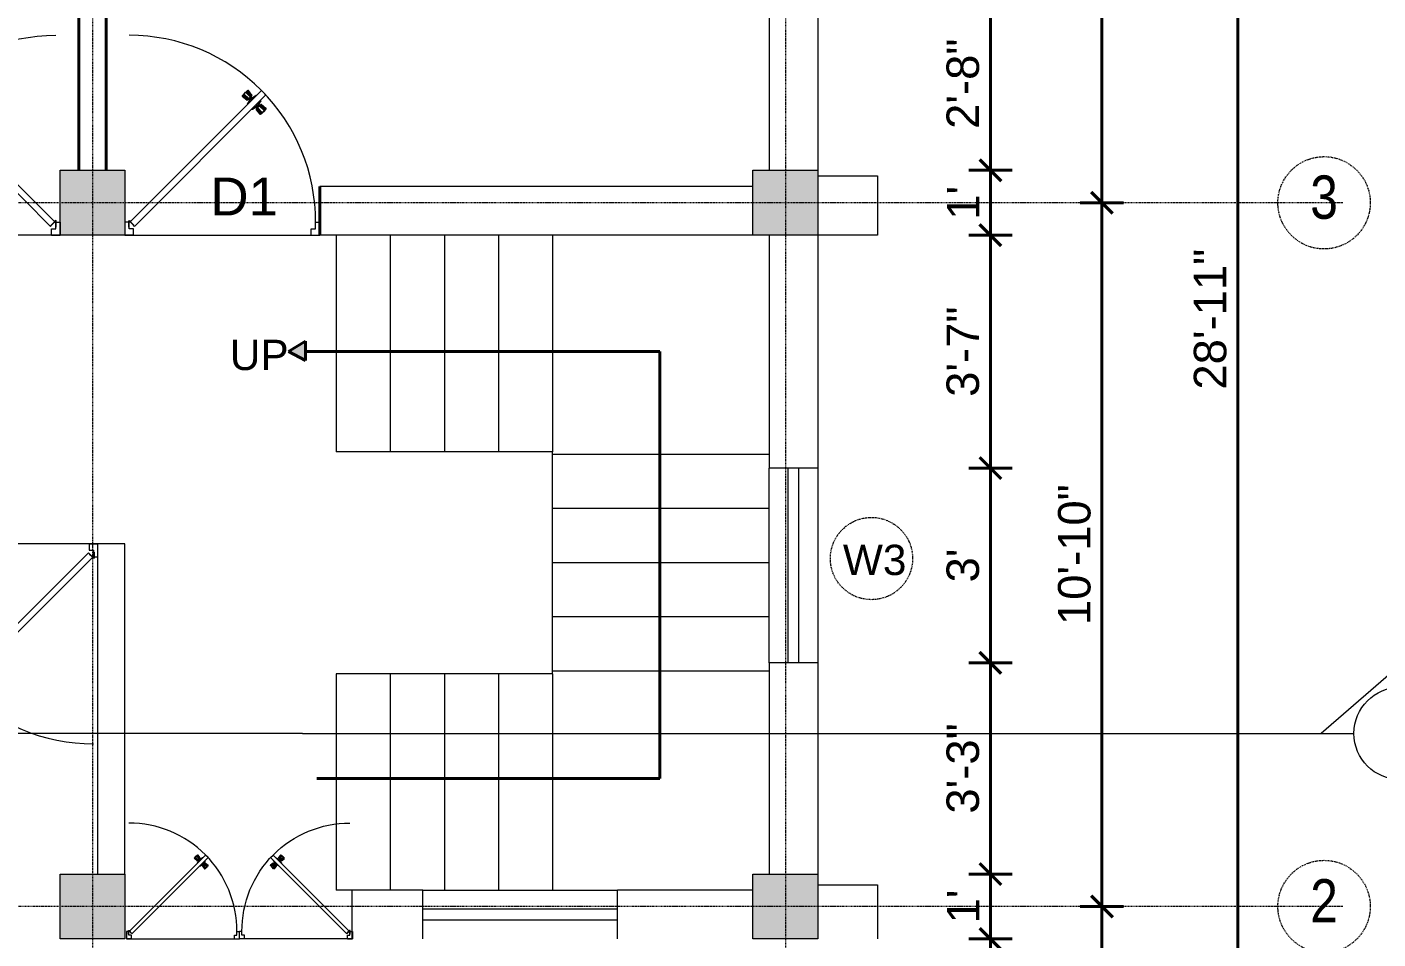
# Model space of a CAD drawing. Header units: inches. Extents: x 160056 to 168773, y -25300 to -22134.
# Drawn here: x 161164.5 to 161414, y -23537 to -23368.5 of the extents above; entities that cross this region are included whole.
import ezdxf

# ---------------------------------------------------------------- set-up
doc = ezdxf.new("R2010")
doc.units = ezdxf.units.IN
doc.header["$LTSCALE"] = 0.5
doc.header["$MEASUREMENT"] = 0
doc.header["$PDMODE"] = 66
doc.linetypes.add('CENTER', pattern=[2, 1.25, -0.25, 0.25, -0.25])
for name, color, linetype, lineweight in [('Annotate-Lite.w', 177, 'Continuous', 9), ('Annotations-Bold.w', 177, 'Continuous', 13), ('door', 202, 'Continuous', 5), ('DOOR & WIN', 1, 'Continuous', 25), ('PUERTAS', 7, 'Continuous', 9), ('TEXT', 220, 'Continuous', 9), ('wall', 1, 'Continuous', 40)]:
    doc.layers.add(name, color=color, linetype=linetype, lineweight=lineweight)
doc.styles.add('ARAIL', font='ARIALN.TTF')
doc.styles.add('DIMTEXT', font='arial.ttf', dxfattribs={"height": 6})
doc.styles.add('gaurav', font='arial.ttf')
doc.styles.get("Standard").update_dxf_attribs({"font": 'arial.ttf'})
doc.dimstyles.new('1 by 96', dxfattribs={"dimtxt": 6, "dimasz": 4, "dimexe": 4, "dimexo": 4, "dimgap": 2, "dimtad": 1, "dimdec": 0, "dimzin": 0, "dimdsep": 46, "dimlunit": 4, "dimtxsty": 'Standard', "dimblk": 'ARCHTICK', "dimcen": 0, "dimdle": 4, "dimadec": 0, "dimazin": 0, "dimtfac": 1, "dimtdec": 0, "dimtix": 1, "dimtofl": 0, "dimtmove": 1, "dimatfit": 3, "dimldrblk": 'ARCHTICK', "dimfxl": 4, "dimfxlon": 1, "dimtolj": 1, "dimtzin": 0, "dimlwd": -1, "dimlwe": -1, "dimarcsym": 0})

# ---------------------------------------------------------------- blocks, each defined once
blk = doc.blocks.new('3ft')
at = {"layer": 'PUERTAS', "color": 6}
for p, q in [((1.01, 2.52), (25.23, 26.74)), ((26.05, 25.92), (1.77, 1.64)), ((26.05, 25.92), (25.23, 26.74)), ((1.63, 1.89), (0.97, 2.55)), ((0, 2.4), (0, 0)), ((0.72, 2.4), (0, 2.4)), ((1.6, 0), (0, 0)), ((0.72, 1.52), (0.72, 2.44)), ((0.8, 1.52), (0.72, 1.52)), ((0.8, 1.52), (0.8, 2.41)), ((0.8, 1.2), (0.8, 1.52)), ((1.6, 1.2), (0.8, 1.2)), ((1.57, 1.84), (0.94, 2.47)), ((1.63, 1.89), (1.57, 1.84)), ((1.77, 1.64), (1.57, 1.84)), ((1.6, 0), (1.6, 1.2)), ((34.4, 0), (34.4, 1.2)), ((34.4, 1.2), (35.2, 1.2)), ((34.4, 0), (36, 0)), ((35.2, 1.2), (35.2, 2.4)), ((35.2, 2.4), (36, 2.4)), ((36, 0), (36, 2.4))]:
    blk.add_line(p, q, dxfattribs=at)
at = {"layer": 'PUERTAS', "color": 8}
for p, q in [((22.57, 24.94), (21.65, 25.68)), ((22.63, 24.99), (21.69, 25.75)), ((22.74, 25.1), (21.84, 25.9)), ((22.13, 26.28), (21.98, 26.13)), ((22.88, 25.24), (22.01, 26.06)), ((22.13, 26.28), (22.27, 26.42)), ((22.29, 26.41), (22.27, 26.42)), ((23.16, 25.52), (22.34, 26.39)), ((23.3, 25.66), (22.5, 26.56)), ((23.41, 25.77), (22.65, 26.71)), ((23.46, 25.83), (22.72, 26.75)), ((22.95, 24.96), (22.84, 25.07)), ((22.98, 24.99), (22.86, 25.1)), ((23.03, 25.04), (22.91, 25.15)), ((23.11, 25.12), (22.99, 25.23)), ((23.13, 24.76), (23.18, 24.99)), ((23.28, 25.3), (23.17, 25.41)), ((23.36, 25.37), (23.25, 25.49)), ((23.31, 24.94), (23.28, 25.08)), ((23.41, 25.43), (23.3, 25.54)), ((23.46, 25.09), (23.32, 25.13)), ((23.44, 25.45), (23.33, 25.56)), ((23.64, 25.27), (23.41, 25.22)), ((23.87, 25.49), (23.49, 25.3)), ((24.08, 25.71), (23.57, 25.38)), ((22.69, 24.32), (23.02, 24.83)), ((22.91, 24.53), (23.1, 24.91)), ((23.63, 23.38), (24.14, 23.72)), ((23.84, 23.6), (24.22, 23.79)), ((24.07, 23.82), (24.3, 23.88)), ((24.25, 24), (24.39, 23.97)), ((24.25, 23.26), (24.99, 22.34)), ((24.27, 23.64), (24.38, 23.53)), ((24.3, 23.67), (24.41, 23.56)), ((24.3, 23.32), (25.06, 22.38)), ((24.35, 23.72), (24.46, 23.61)), ((24.4, 24.15), (24.43, 24.01)), ((24.41, 23.43), (25.2, 22.53)), ((24.43, 23.8), (24.54, 23.69)), ((24.58, 24.33), (24.52, 24.1)), ((24.55, 23.57), (25.37, 22.7)), ((24.6, 23.97), (24.72, 23.86)), ((24.8, 24.56), (24.61, 24.18)), ((25.02, 24.77), (24.68, 24.26)), ((24.68, 24.05), (24.79, 23.94)), ((24.73, 24.1), (24.85, 23.99)), ((24.76, 24.13), (24.87, 24.02)), ((24.83, 23.85), (25.7, 23.03)), ((24.97, 23.99), (25.87, 23.2)), ((25.08, 24.1), (26.02, 23.34)), ((25.14, 24.15), (26.06, 23.41)), ((25.58, 22.82), (25.43, 22.67)), ((25.58, 22.82), (25.73, 22.97)), ((25.72, 22.98), (25.73, 22.97)), ((0, 0), (36, 0))]:
    blk.add_line(p, q, dxfattribs=at)
at = {"layer": 'PUERTAS', "color": 1}
for p, q in [((21.67, 25.73), (22.17, 26.23)), ((22.49, 24.95), (21.67, 25.61)), ((21.7, 25.82), (22.14, 26.26)), ((21.73, 25.79), (21.7, 25.82)), ((22.58, 26.7), (22.14, 26.26)), ((22.67, 26.73), (22.17, 26.23)), ((22.61, 26.67), (22.58, 26.7)), ((22.6, 24.96), (23.02, 25.38)), ((22.7, 25.07), (22.71, 25.06)), ((23.45, 25.91), (22.79, 26.73)), ((22.82, 25.06), (23.08, 25.32)), ((22.94, 24.95), (22.83, 25.07)), ((22.93, 24.94), (23.19, 25.21)), ((23.44, 25.81), (23.02, 25.38)), ((23.34, 25.58), (23.08, 25.32)), ((23.46, 25.47), (23.19, 25.21)), ((23.33, 25.7), (23.34, 25.69)), ((23.45, 25.46), (23.33, 25.57)), ((23.57, 25.47), (23.57, 25.47)), ((24.15, 25.79), (23.68, 25.48)), ((23.68, 25.48), (23.68, 25.48)), ((24.27, 25.78), (24.26, 25.79)), ((25.09, 24.96), (25.1, 24.95)), ((22.61, 24.25), (22.92, 24.72)), ((22.62, 24.13), (22.61, 24.14)), ((22.92, 24.72), (22.92, 24.72)), ((22.93, 24.84), (22.93, 24.83)), ((23.44, 23.31), (23.45, 23.3)), ((23.56, 23.3), (24.03, 23.61)), ((24.03, 23.61), (24.03, 23.62)), ((24.14, 23.62), (24.14, 23.62)), ((24.25, 23.62), (24.51, 23.89)), ((24.26, 23.29), (24.69, 23.71)), ((24.26, 23.63), (24.37, 23.52)), ((24.26, 23.18), (24.92, 22.37)), ((24.37, 23.52), (24.63, 23.77)), ((24.37, 23.4), (24.37, 23.4)), ((24.78, 24.15), (24.51, 23.89)), ((24.89, 24.03), (24.63, 23.77)), ((25.11, 24.14), (24.69, 23.71)), ((24.77, 24.14), (24.88, 24.03)), ((24.79, 24.38), (24.78, 24.37)), ((24.78, 24.26), (24.78, 24.26)), ((25.1, 24.84), (24.79, 24.38)), ((25, 24.03), (25, 24.03)), ((25.04, 22.36), (25.54, 22.86)), ((25.13, 22.39), (25.57, 22.83)), ((25.22, 24.14), (26.03, 23.48)), ((26.04, 23.37), (25.54, 22.86)), ((26.01, 23.27), (25.57, 22.83)), ((25.98, 23.3), (26.01, 23.27)), ((25.1, 22.42), (25.13, 22.39))]:
    blk.add_line(p, q, dxfattribs=at)
at = {"layer": 'PUERTAS', "color": 2}
for p, q in [((21.99, 26.11), (21.98, 26.13)), ((25.42, 22.68), (25.43, 22.67))]:
    blk.add_line(p, q, dxfattribs=at)
at = {"layer": 'PUERTAS', "color": 6}
for radius in [0.155, 0.0752]:
    blk.add_circle((0.82, 2.56), radius, dxfattribs=at)
blk.add_arc((0.82, 2.56), 34.38, 359.7285, 90.0333, dxfattribs=at)
at = {"layer": 'PUERTAS', "color": 1}
for centre, start, end in [((22.73, 26.68), 38.9236, 135), ((22.77, 25.12), 225, 315), ((23.28, 25.63), 315, 45), ((23.39, 25.86), 315, 38.9236), ((23.51, 25.41), 50.2572, 135), ((23.62, 25.53), 230.2572, 315), ((24.2, 25.73), 45, 135), ((22.54, 25.01), 231.0764, 315), ((22.67, 24.2), 135, 225), ((22.99, 24.89), 135, 219.7428), ((22.87, 24.78), 315, 39.7428), ((23.51, 23.36), 225, 315), ((24.09, 23.56), 50.2572, 135), ((24.2, 23.68), 230.2572, 315), ((24.32, 23.23), 135, 218.9236), ((24.42, 23.46), 135, 225), ((24.84, 24.31), 135, 219.7428), ((24.72, 24.21), 315, 39.7428), ((24.94, 23.98), 45, 135), ((25.04, 24.89), 315, 45), ((25.17, 24.08), 51.0764, 135), ((25.98, 23.42), 315, 51.0764), ((24.98, 22.42), 218.9236, 315)]:
    blk.add_arc(centre, 0.08, start, end, dxfattribs=at)
blk = doc.blocks.new('*U213')
at = {"color": 3, "xscale": -1}
blk.add_blockref('3ft', (42, 0), dxfattribs=at)
blk = doc.blocks.new('2ft6in')
at = {"layer": 'PUERTAS', "color": 2}
for p, q in [((0.84, 2.1), (21.02, 22.28)), ((21.71, 21.6), (1.47, 1.37)), ((18.33, 21.76), (18.31, 21.77)), ((21.71, 21.6), (21.02, 22.28)), ((21.18, 18.9), (21.2, 18.89)), ((0, 2), (0, 0)), ((0.6, 2), (0, 2)), ((1.33, 0), (0, 0)), ((0.6, 1.26), (0.6, 2.04)), ((0.67, 1.26), (0.6, 1.26)), ((0.67, 1.26), (0.67, 2.01)), ((0.67, 1), (0.67, 1.26)), ((1.33, 1), (0.67, 1)), ((1.31, 1.53), (0.79, 2.06)), ((1.36, 1.58), (0.81, 2.12)), ((1.36, 1.58), (1.31, 1.53)), ((1.47, 1.37), (1.31, 1.53)), ((1.33, 0), (1.33, 1)), ((28.67, 0), (28.67, 1)), ((28.67, 1), (29.33, 1)), ((28.67, 0), (30, 0)), ((29.33, 1), (29.33, 2)), ((29.33, 2), (30, 2)), ((30, 0), (30, 2))]:
    blk.add_line(p, q, dxfattribs=at)
at = {"layer": 'PUERTAS', "color": 1}
for p, q in [((18.06, 21.44), (18.48, 21.86)), ((18.08, 21.51), (18.45, 21.88)), ((18.82, 22.25), (18.45, 21.88)), ((18.9, 22.28), (18.48, 21.86)), ((18.84, 22.23), (18.82, 22.25)), ((19.54, 21.59), (18.99, 22.27)), ((18.74, 20.79), (18.06, 21.34)), ((18.11, 21.49), (18.08, 21.51)), ((18.83, 20.8), (19.18, 21.15)), ((18.84, 20.21), (19.1, 20.6)), ((18.85, 20.11), (18.84, 20.12)), ((18.92, 20.89), (18.93, 20.88)), ((19.02, 20.88), (19.24, 21.1)), ((19.12, 20.8), (19.03, 20.89)), ((19.1, 20.7), (19.11, 20.69)), ((19.1, 20.6), (19.1, 20.6)), ((19.11, 20.79), (19.33, 21.01)), ((19.54, 21.5), (19.18, 21.15)), ((19.45, 21.31), (19.24, 21.1)), ((19.55, 21.22), (19.33, 21.01)), ((19.45, 21.41), (19.45, 21.41)), ((19.54, 21.22), (19.45, 21.31)), ((19.53, 19.43), (19.54, 19.42)), ((19.64, 21.23), (19.64, 21.23)), ((19.64, 19.42), (20.02, 19.67)), ((19.74, 21.24), (19.73, 21.23)), ((20.12, 21.49), (19.74, 21.24)), ((20.02, 19.67), (20.03, 19.68)), ((20.12, 19.68), (20.12, 19.68)), ((20.21, 19.69), (20.43, 19.9)), ((20.22, 21.48), (20.22, 21.49)), ((20.22, 19.41), (20.57, 19.76)), ((20.22, 19.69), (20.31, 19.6)), ((20.22, 19.32), (20.76, 18.64)), ((20.31, 19.6), (20.52, 19.81)), ((20.31, 19.5), (20.31, 19.5)), ((20.65, 20.12), (20.43, 19.9)), ((20.74, 20.03), (20.52, 19.81)), ((20.93, 20.11), (20.57, 19.76)), ((20.64, 20.11), (20.73, 20.02)), ((20.66, 20.31), (20.65, 20.31)), ((20.65, 20.21), (20.65, 20.22)), ((20.91, 20.7), (20.66, 20.31)), ((20.84, 20.02), (20.83, 20.03)), ((20.86, 18.63), (21.28, 19.05)), ((20.91, 20.8), (20.91, 20.79)), ((20.91, 18.68), (20.94, 18.66)), ((20.94, 18.66), (21.31, 19.03)), ((21.02, 20.12), (21.7, 19.57)), ((21.7, 19.47), (21.28, 19.05)), ((21.67, 19.4), (21.31, 19.03)), ((21.65, 19.42), (21.67, 19.4))]:
    blk.add_line(p, q, dxfattribs=at)
at = {"layer": 'PUERTAS', "color": 8}
for p, q in [((18.95, 20.92), (18.2, 21.58)), ((18.44, 21.9), (18.31, 21.77)), ((19.07, 21.03), (18.34, 21.72)), ((18.44, 21.9), (18.56, 22.02)), ((18.58, 22.01), (18.56, 22.02)), ((19.3, 21.26), (18.61, 22)), ((19.42, 21.38), (18.75, 22.14)), ((19.51, 21.48), (18.88, 22.26)), ((19.55, 21.53), (18.93, 22.3)), ((18.81, 20.78), (18.04, 21.4)), ((18.86, 20.83), (18.08, 21.46)), ((18.91, 20.27), (19.19, 20.69)), ((19.13, 20.8), (19.03, 20.9)), ((19.15, 20.82), (19.05, 20.92)), ((19.09, 20.44), (19.25, 20.76)), ((19.19, 20.87), (19.1, 20.96)), ((19.25, 20.93), (19.16, 21.02)), ((19.28, 20.63), (19.32, 20.83)), ((19.4, 21.08), (19.31, 21.17)), ((19.47, 21.15), (19.38, 21.24)), ((19.43, 20.78), (19.4, 20.9)), ((19.51, 21.19), (19.42, 21.28)), ((19.55, 20.91), (19.43, 20.94)), ((19.53, 21.21), (19.44, 21.3)), ((19.7, 21.06), (19.51, 21.01)), ((19.89, 21.24), (19.58, 21.08)), ((20.07, 21.42), (19.64, 21.15)), ((19.69, 19.49), (20.12, 19.76)), ((19.87, 19.67), (20.18, 19.83)), ((20.06, 19.85), (20.25, 19.9)), ((20.21, 20), (20.33, 19.97)), ((20.21, 19.38), (20.83, 18.61)), ((20.23, 19.7), (20.32, 19.61)), ((20.25, 19.72), (20.34, 19.63)), ((20.25, 19.43), (20.88, 18.65)), ((20.29, 19.76), (20.38, 19.67)), ((20.33, 20.13), (20.36, 20.01)), ((20.34, 19.53), (21, 18.77)), ((20.36, 19.83), (20.45, 19.74)), ((20.48, 20.28), (20.44, 20.08)), ((20.46, 19.64), (21.14, 18.91)), ((20.5, 19.98), (20.6, 19.89)), ((20.67, 20.47), (20.51, 20.15)), ((20.85, 20.64), (20.57, 20.22)), ((20.57, 20.04), (20.66, 19.95)), ((20.61, 20.09), (20.7, 19.99)), ((20.63, 20.11), (20.72, 20.01)), ((20.69, 19.87), (21.42, 19.19)), ((20.81, 19.99), (21.56, 19.33)), ((20.9, 20.08), (21.68, 19.45)), ((20.95, 20.13), (21.72, 19.51)), ((21.32, 19.01), (21.2, 18.89)), ((21.32, 19.01), (21.44, 19.14)), ((21.43, 19.15), (21.44, 19.14)), ((0, 0), (30, 0))]:
    blk.add_line(p, q, dxfattribs=at)
at = {"layer": 'PUERTAS', "color": 2}
for radius in [0.129, 0.0627]:
    blk.add_circle((0.68, 2.14), radius, dxfattribs=at)
at = {"layer": 'PUERTAS', "color": 8}
blk.add_arc((0.68, 2.14), 28.65, 359.7285, 90.0333, dxfattribs=at)
at = {"layer": 'PUERTAS', "color": 1}
for centre, start, end in [((18.94, 22.23), 38.9236, 135), ((19.49, 21.55), 315, 38.9236), ((18.78, 20.84), 231.0764, 315), ((18.89, 20.16), 135, 225), ((18.97, 20.93), 225, 315), ((19.16, 20.74), 135, 219.7428), ((19.06, 20.65), 315, 39.7428), ((19.4, 21.36), 315, 45), ((19.59, 19.47), 225, 315), ((19.6, 21.18), 50.2572, 135), ((19.68, 21.28), 230.2572, 315), ((20.07, 19.63), 50.2572, 135), ((20.17, 21.44), 45, 135), ((20.16, 19.73), 230.2572, 315), ((20.27, 19.36), 135, 218.9236), ((20.35, 19.55), 135, 225), ((20.7, 20.26), 135, 219.7428), ((20.6, 20.17), 315, 39.7428), ((20.78, 19.98), 45, 135), ((20.82, 18.68), 218.9236, 315), ((20.87, 20.75), 315, 45), ((20.98, 20.07), 51.0764, 135), ((21.65, 19.52), 315, 51.0764)]:
    blk.add_arc(centre, 0.0667, start, end, dxfattribs=at)
blk = doc.blocks.new('*U215')
at = {"color": 3, "xscale": -1}
blk.add_blockref('2ft6in', (42, 0), dxfattribs=at)
blk = doc.blocks.new('MAIN DLOOR')
at = {"layer": 'door', "color": 3, "yscale": 0.7999999999374268, "zscale": 0.7999999998966563, "rotation": 180}
for p, xscale in [((11264.75, 306.61), 0.7999999999592546), ((11245.55, 306.61), -0.7999999999592546)]:
    blk.add_blockref('*U215', p, dxfattribs=dict(at, xscale=xscale))
blk = doc.blocks.new('_ArchTick')
at = {"color": 0, "linetype": 'ByBlock', "const_width": 0.15}
blk.add_lwpolyline([(-0.5, -0.5), (0.5, 0.5)], dxfattribs=at)
blk = doc.blocks.new('*D1519')
at = {"layer": 'Defpoints', "color": 0, "transparency": 16777216}
for p in [(161310.56, -23363.02), (161310.56, -23395.02), (161342.43, -23395.02)]:
    blk.add_point(p, dxfattribs=at)
at = {"layer": 'wall', "color": 0, "transparency": 16777216}
for p, q in [((161342.43, -23359.02), (161342.43, -23399.02)), ((161338.43, -23363.02), (161346.43, -23363.02)), ((161338.43, -23395.02), (161346.43, -23395.02))]:
    blk.add_line(p, q, dxfattribs=at)
at = {"layer": 'wall', "color": 0, "transparency": 16777216, "xscale": 4, "yscale": 4, "zscale": 4}
for p, rotation in [((161342.43, -23363.02), 90), ((161342.43, -23395.02), 270)]:
    blk.add_blockref('_ArchTick', p, dxfattribs=dict(at, rotation=rotation))
at = {"layer": 'wall', "color": 0, "transparency": 16777216, "insert": (161337.37, -23379.02), "char_height": 6, "attachment_point": 5, "rotation": 90}
blk.add_mtext('\\A1;2\'-8"', dxfattribs=at)
blk = doc.blocks.new('*D1520')
at = {"layer": 'Defpoints', "color": 0, "transparency": 16777216}
for p in [(161310.56, -23395.02), (161310.56, -23407.02), (161342.43, -23407.02)]:
    blk.add_point(p, dxfattribs=at)
at = {"layer": 'wall', "color": 0, "transparency": 16777216}
for p, q in [((161342.43, -23391.02), (161342.43, -23411.02)), ((161338.43, -23395.02), (161346.43, -23395.02)), ((161338.43, -23407.02), (161346.43, -23407.02))]:
    blk.add_line(p, q, dxfattribs=at)
at = {"layer": 'wall', "color": 0, "transparency": 16777216, "xscale": 4, "yscale": 4, "zscale": 4}
for p, rotation in [((161342.43, -23395.02), 90), ((161342.43, -23407.02), 270)]:
    blk.add_blockref('_ArchTick', p, dxfattribs=dict(at, rotation=rotation))
at = {"layer": 'wall', "color": 0, "transparency": 16777216, "insert": (161337.42, -23401.02), "char_height": 6, "attachment_point": 5, "rotation": 90}
blk.add_mtext("\\A1;1'", dxfattribs=at)
blk = doc.blocks.new('*D1521')
at = {"layer": 'Defpoints', "color": 0, "transparency": 16777216}
for p in [(161310.56, -23486.02), (161310.56, -23525.02), (161342.43, -23525.02)]:
    blk.add_point(p, dxfattribs=at)
at = {"layer": 'wall', "color": 0, "transparency": 16777216}
for p, q in [((161342.43, -23482.02), (161342.43, -23529.02)), ((161338.43, -23486.02), (161346.43, -23486.02)), ((161338.43, -23525.02), (161346.43, -23525.02))]:
    blk.add_line(p, q, dxfattribs=at)
at = {"layer": 'wall', "color": 0, "transparency": 16777216, "xscale": 4, "yscale": 4, "zscale": 4}
for p, rotation in [((161342.43, -23486.02), 90), ((161342.43, -23525.02), 270)]:
    blk.add_blockref('_ArchTick', p, dxfattribs=dict(at, rotation=rotation))
at = {"layer": 'wall', "color": 0, "transparency": 16777216, "insert": (161337.37, -23505.52), "char_height": 6, "attachment_point": 5, "rotation": 90}
blk.add_mtext('\\A1;3\'-3"', dxfattribs=at)
blk = doc.blocks.new('*D1522')
at = {"layer": 'Defpoints', "color": 0, "transparency": 16777216}
for p in [(161310.56, -23525.02), (161310.56, -23537.02), (161342.43, -23537.02)]:
    blk.add_point(p, dxfattribs=at)
at = {"layer": 'wall', "color": 0, "transparency": 16777216}
for p, q in [((161342.43, -23521.02), (161342.43, -23541.02)), ((161338.43, -23525.02), (161346.43, -23525.02)), ((161338.43, -23537.02), (161346.43, -23537.02))]:
    blk.add_line(p, q, dxfattribs=at)
at = {"layer": 'wall', "color": 0, "transparency": 16777216, "xscale": 4, "yscale": 4, "zscale": 4}
for p, rotation in [((161342.43, -23525.02), 90), ((161342.43, -23537.02), 270)]:
    blk.add_blockref('_ArchTick', p, dxfattribs=dict(at, rotation=rotation))
at = {"layer": 'wall', "color": 0, "transparency": 16777216, "insert": (161337.42, -23531.02), "char_height": 6, "attachment_point": 5, "rotation": 90}
blk.add_mtext("\\A1;1'", dxfattribs=at)
blk = doc.blocks.new('*D1527')
at = {"layer": 'Defpoints', "color": 0, "transparency": 16777216}
for p in [(161310.56, -23255.02), (161310.56, -23401.02), (161363.03, -23401.02)]:
    blk.add_point(p, dxfattribs=at)
at = {"layer": 'wall', "color": 0, "transparency": 16777216}
for p, q in [((161363.03, -23251.02), (161363.03, -23405.02)), ((161359.03, -23255.02), (161367.03, -23255.02)), ((161359.03, -23401.02), (161367.03, -23401.02))]:
    blk.add_line(p, q, dxfattribs=at)
at = {"layer": 'wall', "color": 0, "transparency": 16777216, "xscale": 4, "yscale": 4, "zscale": 4}
for p, rotation in [((161363.03, -23255.02), 90), ((161363.03, -23401.02), 270)]:
    blk.add_blockref('_ArchTick', p, dxfattribs=dict(at, rotation=rotation))
at = {"layer": 'wall', "color": 0, "transparency": 16777216, "insert": (161358.02, -23328.02), "char_height": 6, "attachment_point": 5, "rotation": 90}
blk.add_mtext('\\A1;12\'-2"', dxfattribs=at)
blk = doc.blocks.new('*D1528')
at = {"layer": 'Defpoints', "color": 0, "transparency": 16777216}
for p in [(161310.56, -23401.02), (161310.56, -23531.02), (161363.03, -23531.02)]:
    blk.add_point(p, dxfattribs=at)
at = {"layer": 'wall', "color": 0, "transparency": 16777216}
for p, q in [((161363.03, -23397.02), (161363.03, -23535.02)), ((161359.03, -23401.02), (161367.03, -23401.02)), ((161359.03, -23531.02), (161367.03, -23531.02))]:
    blk.add_line(p, q, dxfattribs=at)
at = {"layer": 'wall', "color": 0, "transparency": 16777216, "xscale": 4, "yscale": 4, "zscale": 4}
for p, rotation in [((161363.03, -23401.02), 90), ((161363.03, -23531.02), 270)]:
    blk.add_blockref('_ArchTick', p, dxfattribs=dict(at, rotation=rotation))
at = {"layer": 'wall', "color": 0, "transparency": 16777216, "insert": (161357.97, -23466.02), "char_height": 6, "attachment_point": 5, "rotation": 90}
blk.add_mtext('\\A1;10\'-10"', dxfattribs=at)
blk = doc.blocks.new('*D1529')
at = {"layer": 'Defpoints', "color": 0, "transparency": 16777216}
for p in [(161310.56, -23531.02), (161182.56, -23590.02), (161363.03, -23590.02)]:
    blk.add_point(p, dxfattribs=at)
at = {"layer": 'wall', "color": 0, "transparency": 16777216}
for p, q in [((161363.03, -23527.02), (161363.03, -23594.02)), ((161359.03, -23531.02), (161367.03, -23531.02)), ((161359.03, -23590.02), (161367.03, -23590.02))]:
    blk.add_line(p, q, dxfattribs=at)
at = {"layer": 'wall', "color": 0, "transparency": 16777216, "xscale": 4, "yscale": 4, "zscale": 4}
for p, rotation in [((161363.03, -23531.02), 90), ((161363.03, -23590.02), 270)]:
    blk.add_blockref('_ArchTick', p, dxfattribs=dict(at, rotation=rotation))
at = {"layer": 'wall', "color": 0, "transparency": 16777216, "insert": (161358.02, -23560.52), "char_height": 6, "attachment_point": 5, "rotation": 90}
blk.add_mtext('\\A1;4\'-11"', dxfattribs=at)
blk = doc.blocks.new('*D1530')
at = {"layer": 'Defpoints', "color": 0, "transparency": 16777216}
for p in [(161182.56, -23249.02), (161388.12, -23249.02), (161182.56, -23596.02)]:
    blk.add_point(p, dxfattribs=at)
at = {"layer": 'wall', "color": 0, "transparency": 16777216}
for p, q in [((161388.12, -23600.02), (161388.12, -23245.02)), ((161384.12, -23249.02), (161392.12, -23249.02)), ((161384.12, -23596.02), (161392.12, -23596.02))]:
    blk.add_line(p, q, dxfattribs=at)
at = {"layer": 'wall', "color": 0, "transparency": 16777216, "xscale": 4, "yscale": 4, "zscale": 4}
for p, rotation in [((161388.12, -23249.02), 90), ((161388.12, -23596.02), 270)]:
    blk.add_blockref('_ArchTick', p, dxfattribs=dict(at, rotation=rotation))
at = {"layer": 'wall', "color": 0, "transparency": 16777216, "insert": (161383.06, -23422.52), "char_height": 6, "attachment_point": 5, "rotation": 90}
blk.add_mtext('\\A1;28\'-11"', dxfattribs=at)
blk = doc.blocks.new('*D1559')
at = {"layer": 'Defpoints', "color": 0, "transparency": 16777216}
for p in [(161310.56, -23450.02), (161342.43, -23450.02), (161310.56, -23486.02)]:
    blk.add_point(p, dxfattribs=at)
at = {"layer": 'wall', "color": 0, "transparency": 16777216}
for p, q in [((161342.43, -23490.02), (161342.43, -23446.02)), ((161338.43, -23450.02), (161346.43, -23450.02)), ((161338.43, -23486.02), (161346.43, -23486.02))]:
    blk.add_line(p, q, dxfattribs=at)
at = {"layer": 'wall', "color": 0, "transparency": 16777216, "xscale": 4, "yscale": 4, "zscale": 4}
for p, rotation in [((161342.43, -23450.02), 90), ((161342.43, -23486.02), 270)]:
    blk.add_blockref('_ArchTick', p, dxfattribs=dict(at, rotation=rotation))
at = {"layer": 'wall', "color": 0, "transparency": 16777216, "insert": (161337.37, -23468.02), "char_height": 6, "attachment_point": 5, "rotation": 90}
blk.add_mtext("\\A1;3'", dxfattribs=at)
blk = doc.blocks.new('*D1554')
at = {"layer": 'Defpoints', "color": 0, "transparency": 16777216}
for p in [(161310.56, -23407.02), (161342.43, -23407.02), (161310.56, -23450.02)]:
    blk.add_point(p, dxfattribs=at)
at = {"layer": 'wall', "color": 0, "transparency": 16777216}
for p, q in [((161342.43, -23454.02), (161342.43, -23403.02)), ((161338.43, -23407.02), (161346.43, -23407.02)), ((161338.43, -23450.02), (161346.43, -23450.02))]:
    blk.add_line(p, q, dxfattribs=at)
at = {"layer": 'wall', "color": 0, "transparency": 16777216, "xscale": 4, "yscale": 4, "zscale": 4}
for p, rotation in [((161342.43, -23407.02), 90), ((161342.43, -23450.02), 270)]:
    blk.add_blockref('_ArchTick', p, dxfattribs=dict(at, rotation=rotation))
at = {"layer": 'wall', "color": 0, "transparency": 16777216, "insert": (161337.37, -23428.52), "char_height": 6, "attachment_point": 5, "rotation": 90}
blk.add_mtext('\\A1;3\'-7"', dxfattribs=at)

msp = doc.modelspace()

# ---------------------------------------------------------------- hatches: boundary and pattern name
at = {"layer": 'wall'}
for points in [[(161182.56, -23395.02), (161170.56, -23395.02), (161170.56, -23407.02), (161182.56, -23407.02)], [(161310.56, -23395.02), (161298.56, -23395.02), (161298.56, -23407.02), (161310.56, -23407.02)], [(161215.92, -23426.57), (161212.77, -23428.49), (161215.92, -23430.15)], [(161182.56, -23525.02), (161170.56, -23525.02), (161170.56, -23537.02), (161182.56, -23537.02)], [(161310.56, -23525.02), (161298.56, -23525.02), (161298.56, -23537.02), (161310.56, -23537.02)]]:
    msp.add_hatch(color=256, dxfattribs=at).paths.add_polyline_path(points)

# ---------------------------------------------------------------- linework, layer by layer
at = {"layer": 'Annotate-Lite.w', "color": 1}
for p, q in [((161301.56, -23363.02), (161301.56, -23395.02)), ((161310.56, -23363.02), (161310.56, -23396.02)), ((161310.56, -23396.02), (161321.56, -23396.02)), ((161321.56, -23396.02), (161321.56, -23407.02)), ((161298.56, -23398.02), (161218.56, -23398.02)), ((161298.56, -23407.02), (161218.56, -23407.02)), ((161301.56, -23407.02), (161301.56, -23450.02)), ((161321.56, -23407.02), (161310.56, -23407.02)), ((161310.56, -23407.02), (161310.56, -23450.02)), ((161177.56, -23525.02), (161177.56, -23464.02)), ((161182.56, -23464.02), (161177.56, -23464.02)), ((161182.56, -23525.02), (161182.56, -23464.02)), ((161301.56, -23486.02), (161301.56, -23525.02)), ((161310.56, -23486.02), (161310.56, -23527.02)), ((161310.56, -23527.02), (161321.56, -23527.02)), ((161321.56, -23527.02), (161321.56, -23537.02)), ((161237.56, -23528.02), (161224.56, -23528.02)), ((161224.56, -23537.02), (161224.56, -23528.02)), ((161298.56, -23528.02), (161273.56, -23528.02))]:
    msp.add_line(p, q, dxfattribs=at)
at = {"layer": 'Annotate-Lite.w'}
for p, q in [((161221.56, -23407.02), (161221.56, -23447.02)), ((161231.56, -23407.02), (161231.56, -23447.02)), ((161241.56, -23407.02), (161241.56, -23447.02)), ((161251.56, -23407.02), (161251.56, -23447.02)), ((161261.56, -23407.02), (161261.56, -23447.02)), ((161261.56, -23447.02), (161221.56, -23447.02)), ((161261.56, -23488.02), (161261.56, -23447.02)), ((161301.56, -23447.52), (161261.56, -23447.52)), ((161301.56, -23457.52), (161261.56, -23457.52)), ((161301.56, -23467.52), (161261.56, -23467.52)), ((161301.56, -23477.52), (161261.56, -23477.52)), ((161301.56, -23487.52), (161261.56, -23487.52)), ((161221.56, -23488.02), (161221.56, -23528.02)), ((161261.56, -23488.02), (161221.56, -23488.02)), ((161231.56, -23488.02), (161231.56, -23528.02)), ((161241.56, -23488.02), (161241.56, -23528.02)), ((161251.56, -23488.02), (161251.56, -23528.02)), ((161261.56, -23488.02), (161261.56, -23528.02)), ((161224.56, -23528.02), (161221.56, -23528.02))]:
    msp.add_line(p, q, dxfattribs=at)
at = {"layer": 'Annotate-Lite.w', "color": 3}
for p, q in [((161310.56, -23450.02), (161301.56, -23450.02)), ((161301.56, -23486.02), (161301.56, -23450.02)), ((161305.06, -23486.02), (161305.06, -23450.02)), ((161307.06, -23486.02), (161307.06, -23450.02)), ((161310.56, -23450.02), (161310.56, -23486.02)), ((161310.56, -23486.02), (161301.56, -23486.02)), ((161237.56, -23537.02), (161237.56, -23528.02)), ((161237.56, -23528.02), (161273.56, -23528.02)), ((161273.56, -23537.02), (161273.56, -23528.02)), ((161273.56, -23531.52), (161237.56, -23531.52)), ((161273.56, -23533.52), (161237.56, -23533.52))]:
    msp.add_line(p, q, dxfattribs=at)
at = {"layer": 'Annotate-Lite.w'}
for points in [[(161170.56, -23395.02), (161182.56, -23395.02), (161182.56, -23407.02), (161170.56, -23407.02)], [(161298.56, -23395.02), (161310.56, -23395.02), (161310.56, -23407.02), (161298.56, -23407.02)], [(161170.56, -23525.02), (161182.56, -23525.02), (161182.56, -23537.02), (161170.56, -23537.02)], [(161298.56, -23525.02), (161310.56, -23525.02), (161310.56, -23537.02), (161298.56, -23537.02)]]:
    msp.add_lwpolyline(points, close=True, dxfattribs=at)
at = {"layer": 'Annotations-Bold.w', "color": 0, "linetype": 'CENTER', "ltscale": 0.3}
for p, q in [((161176.56, -23184.84), (161176.56, -23687.08)), ((161304.56, -23184.84), (161304.56, -23687.08)), ((161407.57, -23401.02), (160943.14, -23401.02)), ((161407.57, -23531.02), (160943.14, -23531.02))]:
    msp.add_line(p, q, dxfattribs=at)
for centre, radius in [((161404.08, -23401.02), 8.53), ((161320.47, -23466.74), 7.6), ((161404.08, -23531.02), 8.53)]:
    msp.add_circle(centre, radius, dxfattribs=at)
at = {"layer": 'TEXT'}
for points in [[(161426.67, -23499.04), (161433.81, -23499.04), (161418.67, -23485.95), (161403.53, -23499.04)], [(161215.38, -23499.04), (160946.07, -23499.04)], [(161215.38, -23499.04), (161409.6, -23499.04)]]:
    msp.add_lwpolyline(points, dxfattribs=at)
msp.add_circle((161418.13, -23499.04), 8.53, dxfattribs=at)
at = {"layer": 'wall'}
for p, q in [((161174.06, -23261.02), (161174.06, -23395.02)), ((161179.06, -23261.02), (161179.06, -23395.02)), ((161218.56, -23407.02), (161218.56, -23398.02)), ((161212.77, -23428.49), (161215.92, -23426.57)), ((161215.92, -23426.57), (161215.92, -23430.15)), ((161215.92, -23430.15), (161212.77, -23428.49)), ((161281.36, -23428.49), (161215.92, -23428.49)), ((161281.36, -23507.36), (161281.36, -23428.49)), ((161217.99, -23507.36), (161281.36, -23507.36))]:
    msp.add_line(p, q, dxfattribs=at)

# ---------------------------------------------------------------- block references
at = {"layer": 'DOOR & WIN'}
msp.add_blockref('*U213', (161128.56, -23407.02), dxfattribs=at)
at = {"layer": 'DOOR & WIN', "xscale": -1}
msp.add_blockref('*U213', (161224.56, -23407.02), dxfattribs=at)
at = {"layer": 'DOOR & WIN', "xscale": -1, "rotation": 180}
msp.add_blockref('*U213', (161135.56, -23464.02), dxfattribs=at)
at = {"layer": 'DOOR & WIN', "xscale": 0.8696265757972128, "yscale": 0.8696265757972128, "zscale": 0.8696265757972128, "rotation": 180}
msp.add_blockref('MAIN DLOOR', (170991.47, -23270.38), dxfattribs=at)

# ---------------------------------------------------------------- texts
at = {"layer": 'Annotations-Bold.w', "color": 0, "linetype": 'CENTER', "ltscale": 0.3, "attachment_point": 1}
for s, width, insert, char_height, style in [('3', 6.5393, (161401.53, -23395.97), 8, 'ARAIL'), ('UP', 8, (161201.93, -23426.32), 5.6, 'gaurav'), ('W3', 8, (161315.19, -23464.19), 5.6, 'gaurav'), ('2', 6.5393, (161401.53, -23525.97), 8, 'ARAIL')]:
    msp.add_mtext_dynamic_manual_height_columns(s, width=width, gutter_width=100, heights=[0], dxfattribs=dict(at, insert=insert, char_height=char_height, style=style))
at = {"layer": 'TEXT', "style": 'DIMTEXT'}
msp.add_text('D1', height=7, dxfattribs=at).set_placement((161198.33, -23403.36))

# ---------------------------------------------------------------- dimensions: what is measured, and where the dimension line sits
at = {"layer": 'wall'}
for base, p1, p2, picture, middle in [((161388.12, -23249.02), (161182.56, -23596.02), (161182.56, -23249.02), '*D1530', (161383.06, -23422.52)), ((161363.03, -23401.02), (161310.56, -23255.02), (161310.56, -23401.02), '*D1527', (161358.02, -23328.02)), ((161342.43, -23395.02), (161310.56, -23363.02), (161310.56, -23395.02), '*D1519', (161337.37, -23379.02)), ((161342.43, -23407.02), (161310.56, -23395.02), (161310.56, -23407.02), '*D1520', (161337.42, -23401.02)), ((161363.03, -23531.02), (161310.56, -23401.02), (161310.56, -23531.02), '*D1528', (161357.97, -23466.02)), ((161342.43, -23407.02), (161310.56, -23450.02), (161310.56, -23407.02), '*D1554', (161337.37, -23428.52)), ((161342.43, -23450.02), (161310.56, -23486.02), (161310.56, -23450.02), '*D1559', (161337.37, -23468.02)), ((161342.43, -23525.02), (161310.56, -23486.02), (161310.56, -23525.02), '*D1521', (161337.37, -23505.52)), ((161342.43, -23537.02), (161310.56, -23525.02), (161310.56, -23537.02), '*D1522', (161337.42, -23531.02)), ((161363.03, -23590.02), (161310.56, -23531.02), (161182.56, -23590.02), '*D1529', (161358.02, -23560.52))]:
    dim = msp.add_linear_dim(base=base, p1=p1, p2=p2, angle=90, dimstyle='1 by 96', dxfattribs=at)
    dim.commit()
    dim.dimension.update_dxf_attribs({"geometry": picture, "text_midpoint": middle})

doc.saveas('drawing.dxf')
